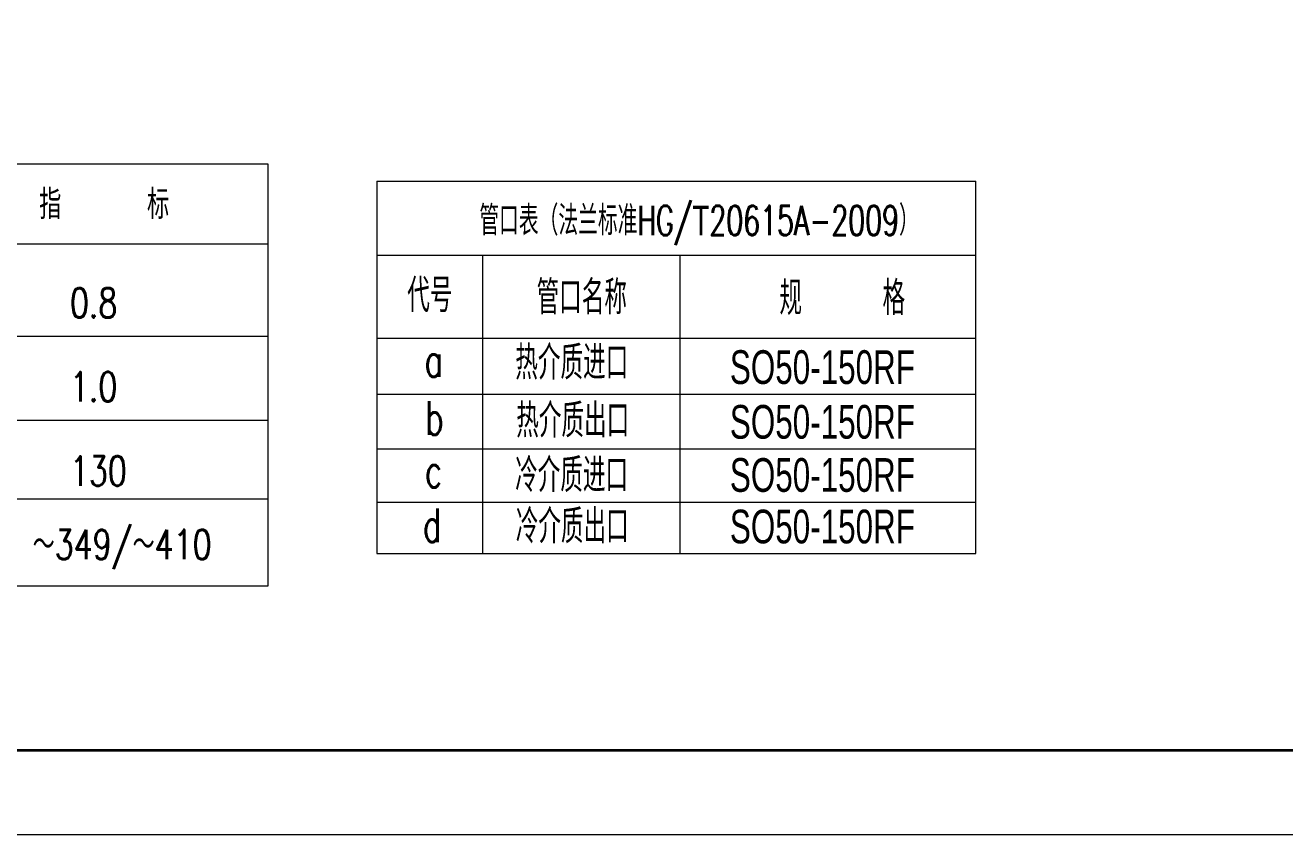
# Model space of a CAD drawing. Header units: millimetres. Extents: x -394 to 6212, y -2458 to 809.
# Drawn here: x 4371.9 to 4521.4, y -2457.9 to -2361.8 of the extents above; entities that cross this region are included whole.
import ezdxf

# ---------------------------------------------------------------- set-up
doc = ezdxf.new("R2010")
doc.units = ezdxf.units.MM
doc.layers.add('1', color=1, linetype='Continuous', lineweight=18, true_color=0xff0000)
doc.layers.add('2', color=2, linetype='Continuous', lineweight=18, true_color=0xffff00)
doc.layers.add('粗实线层', color=7, linetype='Continuous', lineweight=35)
doc.styles.add('HZ', font='txt.shx', dxfattribs={"width": 0.67, "bigfont": 'hztxt.shx'})
doc.styles.add('标准', font='', dxfattribs={"width": 0.667})
doc.styles.get('标准').set_extended_font_data('宋体')

msp = doc.modelspace()

# ---------------------------------------------------------------- linework, layer by layer
at = {"layer": '1', "linetype": 'ByBlock'}
for p, q in [((4324.22593, -2378.26555), (4400.73804, -2378.26555)), ((4400.73804, -2378.26555), (4400.73804, -2428.39201)), ((4400.73804, -2428.39201), (4324.22593, -2428.39201)), ((4400.73804, -2428.39201), (4324.22593, -2428.39201)), ((4400.73804, -2428.39201), (4324.22593, -2428.39201)), ((4400.73804, -2428.39201), (4324.22593, -2428.39201))]:
    msp.add_line(p, q, dxfattribs=at)
at = {"layer": '1'}
for p, q in [((4413.67782, -2380.3332), (4413.67782, -2424.51133)), ((4413.67782, -2380.3332), (4484.72851, -2380.3332)), ((4484.72851, -2424.51133), (4484.72851, -2380.3332)), ((4413.67782, -2424.51133), (4484.72851, -2424.51133))]:
    msp.add_line(p, q, dxfattribs=at)
at = {"layer": '2', "linetype": 'ByBlock', "ltscale": 0.5}
for p, q in [((4400.73804, -2387.80779), (4324.22593, -2387.80779)), ((4400.73804, -2398.76181), (4324.22593, -2398.76181)), ((4400.73804, -2408.70698), (4324.22593, -2408.70698)), ((4400.73804, -2418.07119), (4324.22593, -2418.07119))]:
    msp.add_line(p, q, dxfattribs=at)
at = {"layer": '2'}
for p, q in [((4413.67782, -2389.11569), (4484.72851, -2389.11569)), ((4426.24697, -2424.51133), (4426.24697, -2389.11569)), ((4449.67357, -2424.51133), (4449.67357, -2389.11569)), ((4413.67782, -2398.93812), (4484.72851, -2398.93812)), ((4413.67782, -2405.59558), (4484.72851, -2405.59558)), ((4413.67782, -2412.08916), (4484.72851, -2412.08916)), ((4413.67782, -2418.3944), (4484.72851, -2418.3944))]:
    msp.add_line(p, q, dxfattribs=at)
at = {"layer": '2', "ltscale": 0.5}
msp.add_lwpolyline([(4121.13858, -2037.88314), (4715.13858, -2037.88314), (4715.13858, -2457.88314), (4121.13858, -2457.88314)], close=True, dxfattribs=at)
at = {"layer": '粗实线层'}
msp.add_lwpolyline([(4705.13858, -2447.88314), (4146.13858, -2447.88314), (4146.13858, -2047.88314), (4705.13858, -2047.88314)], close=True, dxfattribs=at)

# ---------------------------------------------------------------- texts
at = {"layer": '2', "linetype": 'ByBlock', "ltscale": 0.5, "style": 'HZ', "width": 0.75}
for s, p in [('指    标 ', (4373.60799, -2384.81912)), ('0.8', (4377.25425, -2396.51467)), ('1.0', (4377.25425, -2406.45983)), ('130', (4377.25425, -2416.45726)), ('～349/～410', (4372.83359, -2425.18583))]:
    msp.add_text(s, height=3.5, dxfattribs=at).set_placement(p)
at = {"layer": '2'}
for s, insert, char_height, width, attachment_point, style in [('管口表（法兰标准HG/{\\fArial|b0|i0|c0|p32;T}20615A-2009）', (4425.83301, -2383.23767), 3.5, 54.0663866, 1, 'HZ'), ('\\T1;代号', (4417.27795, -2395.88315), 4, 8.04, 7, 'HZ'), ('\\T1;管口名称', (4432.62881, -2396.12091), 4, 16.08, 7, 'HZ'), ('\\T1;规    格', (4461.44348, -2396.20643), 4, 24.187, 7, 'HZ'), ('\\T1;热介质进口', (4430.10203, -2403.87329), 4, 20.167, 7, 'HZ'), ('{\\fArial|b0|i0|c0|p32;SO50-150RF}', (4455.56585, -2404.44114), 4, 49.1971429, 7, '标准'), ('\\T1;a', (4419.32732, -2403.54867), 4, 6.7957143, 7, 'HZ'), ('\\T1;热介质出口', (4430.21813, -2410.75169), 4, 20.1, 7, 'HZ'), ('\\T1;b', (4419.43685, -2410.42829), 4, 8.7291429, 7, 'HZ'), ('{\\fArial|b0|i0|c0|p32;SO50-150RF}', (4455.56585, -2410.93472), 4, 49.1971429, 7, '标准'), ('\\T1;冷介质进口', (4430.08308, -2417.22195), 4, 20.167, 7, 'HZ'), ('{\\fArial|b0|i0|c0|p32;SO50-150RF}', (4455.56585, -2417.23996), 4, 49.1971429, 7, '标准'), ('\\T1;c', (4419.37186, -2416.67509), 4, 10.6242857, 7, 'HZ'), ('\\T1;d', (4419.1492, -2423.15128), 4, 6.8914286, 7, 'HZ'), ('\\T1;冷介质出口', (4430.15719, -2423.29721), 4, 20.1, 7, 'HZ'), ('{\\fArial|b0|i0|c0|p32;SO50-150RF}', (4455.56585, -2423.35689), 4, 49.1971429, 7, '标准')]:
    msp.add_mtext(s, dxfattribs=dict(at, insert=insert, char_height=char_height, width=width, attachment_point=attachment_point, style=style))

doc.saveas('drawing.dxf')
